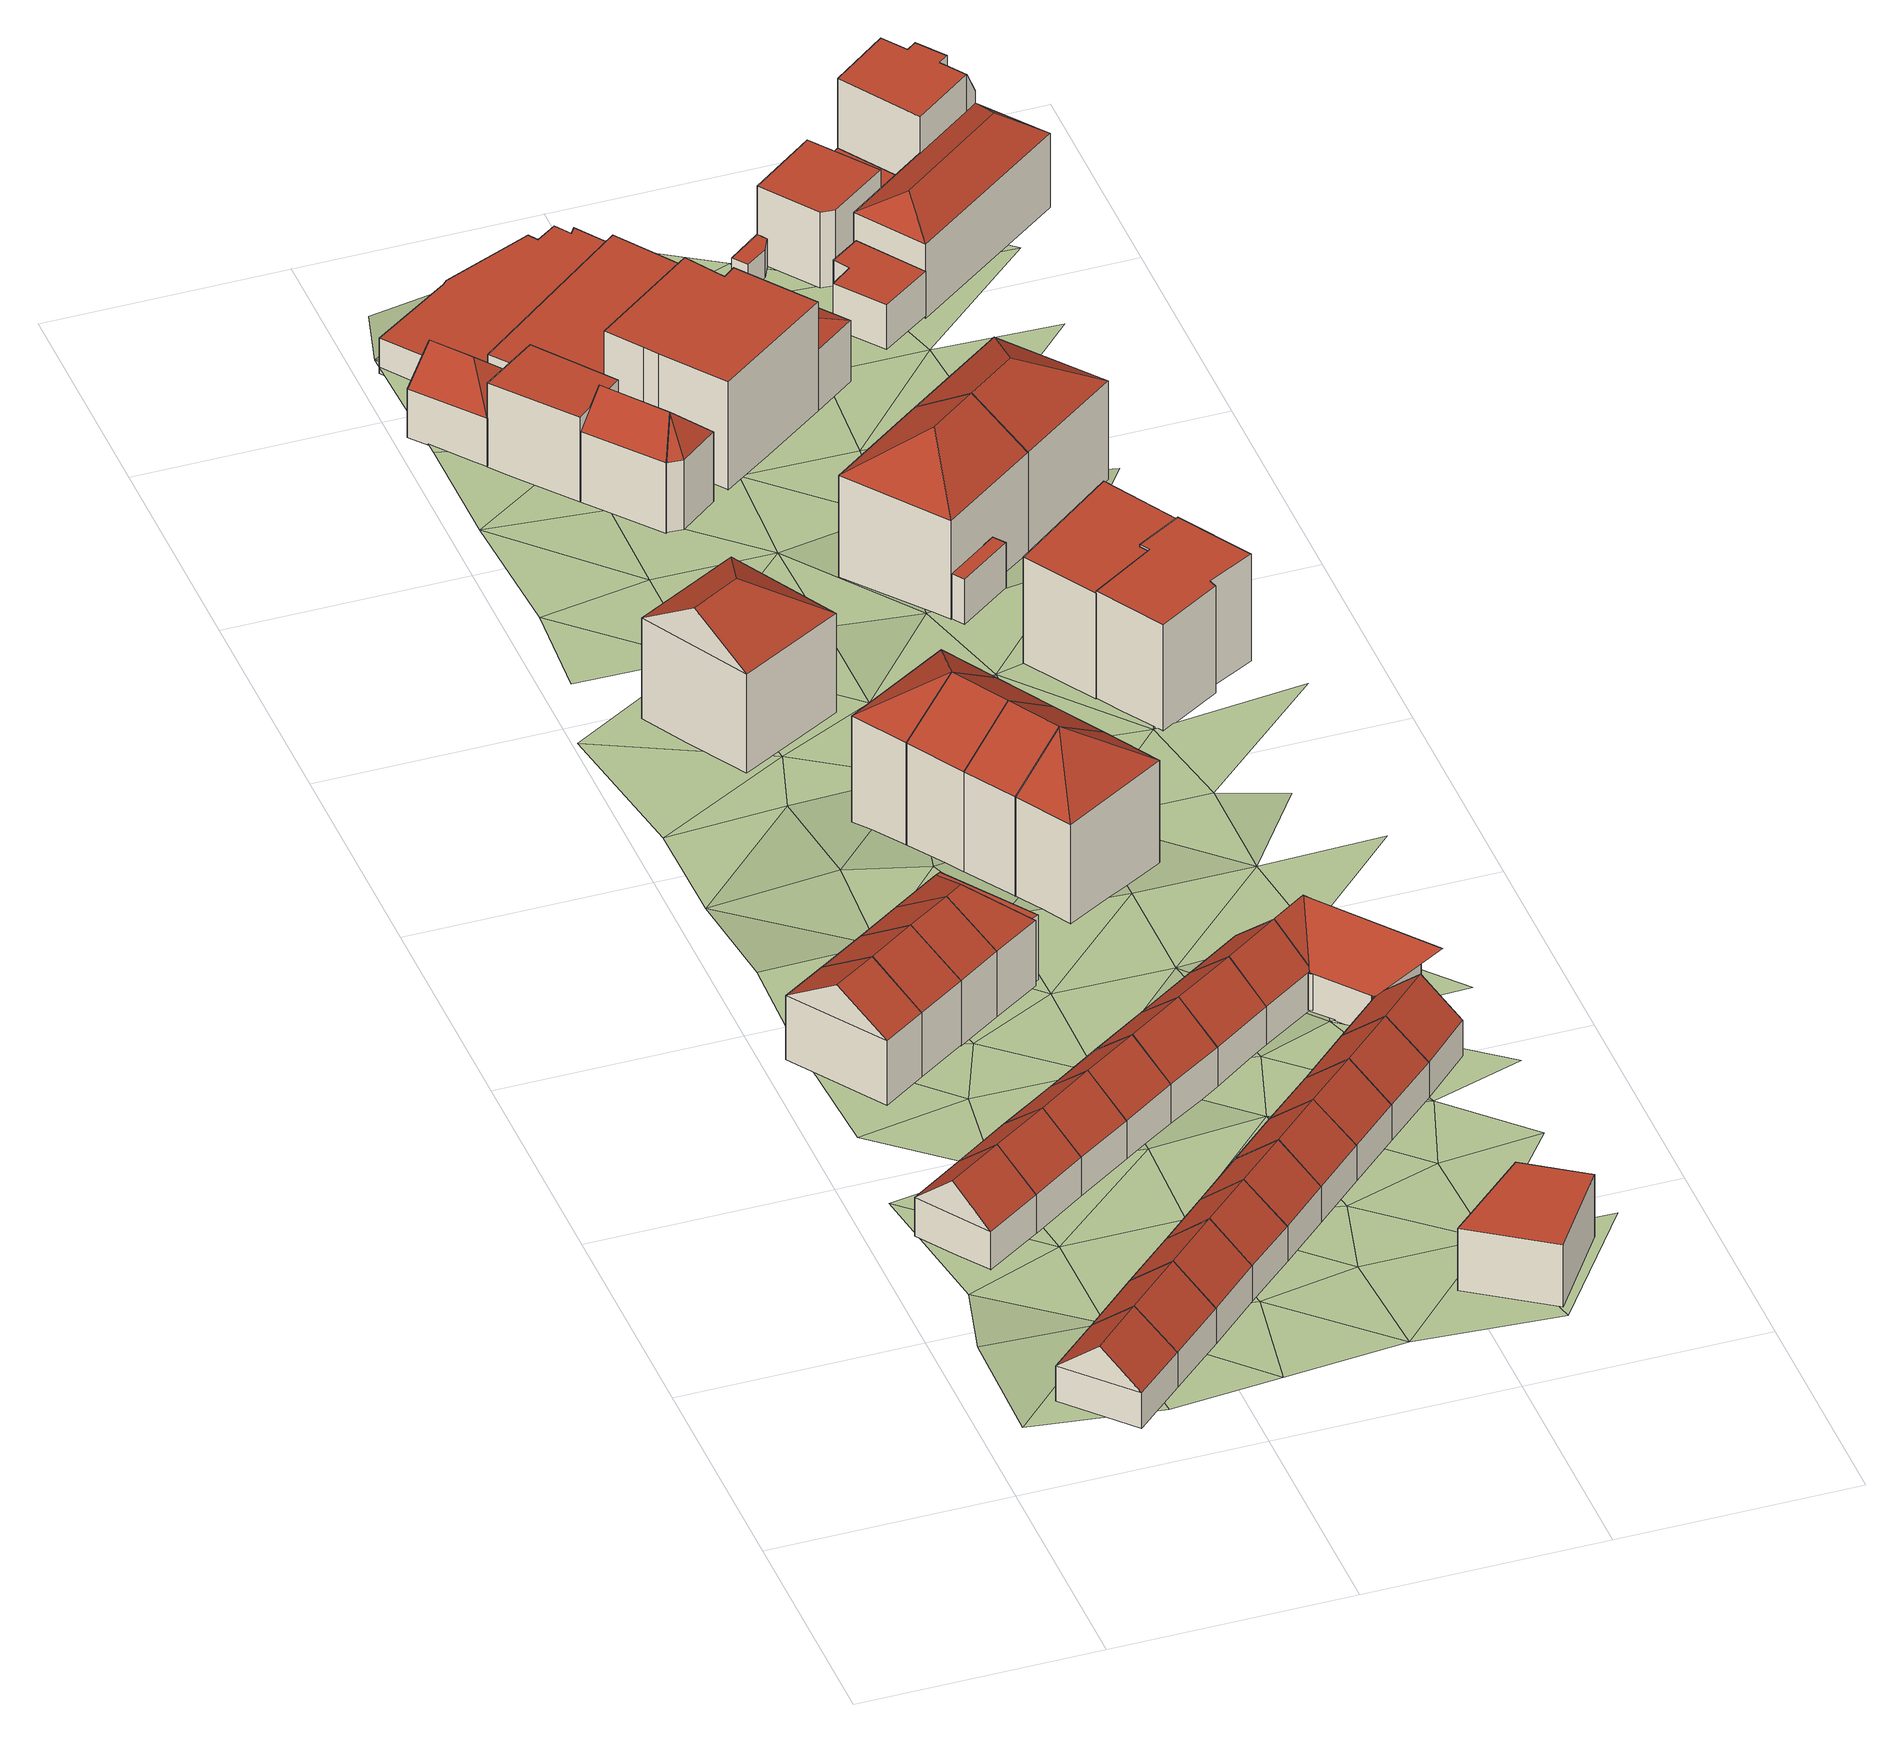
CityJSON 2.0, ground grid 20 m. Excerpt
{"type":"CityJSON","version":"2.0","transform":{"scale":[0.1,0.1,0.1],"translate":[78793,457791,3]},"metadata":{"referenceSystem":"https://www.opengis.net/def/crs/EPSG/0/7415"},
"CityObjects":{
"building1":{"type":"Building","attributes":{"roofType":"1030","RelativeEavesHeight":3.35,"RelativeRidgeHeight":6.47,"AbsoluteEavesHeight":9.72,"AbsoluteRidgeHeight":12.84,"validity":"0"},"geometry":[{"type":"Solid","lod":"2","boundaries":[[[[0,1,2,3]],[[1,4,5,2]],[[4,6,7,5]],[[6,0,3,7]],[[4,1,8]],[[0,6,9]],[[1,0,9,8]],[[6,4,8,9]],[[3,2,5,7]]]],"semantics":{"surfaces":[{"type":"WallSurface"},{"type":"RoofSurface","Direction":137.4,"Slope":49.18},{"type":"RoofSurface","Direction":317.36,"Slope":49.18},{"type":"GroundSurface"}],"values":[[0,0,0,0,0,0,1,2,3]]}}]},
"building2":{"type":"Building","attributes":{"roofType":"1030","RelativeEavesHeight":3.65,"RelativeRidgeHeight":6.77,"AbsoluteEavesHeight":9.72,"AbsoluteRidgeHeight":12.84,"validity":"0"},"geometry":[{"type":"Solid","lod":"2","boundaries":[[[[10,11,12,13]],[[11,14,15,12]],[[14,16,17,15]],[[16,10,13,17]],[[14,11,18]],[[10,16,19]],[[11,10,19,18]],[[16,14,18,19]],[[13,12,15,17]]]],"semantics":{"surfaces":[{"type":"WallSurface"},{"type":"RoofSurface","Direction":146.37,"Slope":48.73},{"type":"RoofSurface","Direction":326.37,"Slope":48.73},{"type":"GroundSurface"}],"values":[[0,0,0,0,0,0,1,2,3]]}}]},
"building3":{"type":"Building","attributes":{"roofType":"1030","RelativeEavesHeight":3.33,"RelativeRidgeHeight":6.45,"AbsoluteEavesHeight":9.72,"AbsoluteRidgeHeight":12.84,"validity":"0"},"geometry":[{"type":"Solid","lod":"2","boundaries":[[[[20,0,3,21]],[[0,6,7,3]],[[6,22,23,7]],[[22,20,21,23]],[[6,0,9]],[[20,22,24]],[[0,20,24,9]],[[22,6,9,24]],[[21,3,7,23]]]],"semantics":{"surfaces":[{"type":"WallSurface"},{"type":"RoofSurface","Direction":137.4,"Slope":49.21},{"type":"RoofSurface","Direction":317.36,"Slope":49.21},{"type":"GroundSurface"}],"values":[[0,0,0,0,0,0,1,2,3]]}}]},
"building4":{"type":"Building","attributes":{"roofType":"1030","RelativeEavesHeight":6,"RelativeRidgeHeight":9.11,"AbsoluteEavesHeight":11.97,"AbsoluteRidgeHeight":15.08,"validity":"0"},"geometry":[{"type":"Solid","lod":"2","boundaries":[[[[25,26,27,28]],[[26,29,30,27]],[[29,31,32,30]],[[31,25,28,32]],[[29,26,33]],[[25,31,34]],[[26,25,34,33]],[[31,29,33,34]],[[28,27,30,32]]]],"semantics":{"surfaces":[{"type":"WallSurface"},{"type":"RoofSurface","Direction":146.43,"Slope":56.3},{"type":"RoofSurface","Direction":326.19,"Slope":56.3},{"type":"GroundSurface"}],"values":[[0,0,0,0,0,0,1,2,3]]}}]},
"building5":{"type":"Building","attributes":{"roofType":"1030","RelativeEavesHeight":3.73,"RelativeRidgeHeight":6.85,"AbsoluteEavesHeight":9.72,"AbsoluteRidgeHeight":12.84,"validity":"0"},"geometry":[{"type":"Solid","lod":"2","boundaries":[[[[35,10,36,37]],[[10,16,38,36]],[[16,39,40,38]],[[39,35,37,40]],[[16,10,19]],[[35,39,41]],[[10,35,41,19]],[[39,16,19,41]],[[37,36,38,40]]]],"semantics":{"surfaces":[{"type":"WallSurface"},{"type":"RoofSurface","Direction":146.37,"Slope":48.73},{"type":"RoofSurface","Direction":326.37,"Slope":48.73},{"type":"GroundSurface"}],"values":[[0,0,0,0,0,0,1,2,3]]}}]},
"building6":{"type":"Building","attributes":{"roofType":"1030","RelativeEavesHeight":3.29,"RelativeRidgeHeight":6.41,"AbsoluteEavesHeight":9.72,"AbsoluteRidgeHeight":12.84,"validity":"0"},"geometry":[{"type":"Solid","lod":"2","boundaries":[[[[42,20,21,43]],[[20,22,23,21]],[[22,44,45,23]],[[44,42,43,45]],[[22,20,24]],[[42,44,46]],[[20,42,46,24]],[[44,22,24,46]],[[43,21,23,45]]]],"semantics":{"surfaces":[{"type":"WallSurface"},{"type":"RoofSurface","Direction":137.4,"Slope":49.24},{"type":"RoofSurface","Direction":317.36,"Slope":49.24},{"type":"GroundSurface"}],"values":[[0,0,0,0,0,0,1,2,3]]}}]},
"building7":{"type":"Building","attributes":{"validity":"0"},"children":["building7-1","building7-2"]},
"building7-1":{"type":"BuildingPart","attributes":{"roofType":"1000","RelativeEavesHeight":2.88,"RelativeRidgeHeight":2.88,"AbsoluteEavesHeight":8.89,"AbsoluteRidgeHeight":8.89,"validity":"0"},"parents":["building7"],"geometry":[{"type":"Solid","lod":"2","boundaries":[[[[47,48,49,50]],[[48,51,52,49]],[[51,53,54,52]],[[53,47,50,54]],[[53,51,48,47]],[[50,49,52,54]]]],"semantics":{"surfaces":[{"type":"WallSurface"},{"type":"RoofSurface","Direction":146.17,"Slope":90},{"type":"GroundSurface"}],"values":[[0,0,0,0,1,2]]}}]},
"building7-2":{"type":"BuildingPart","attributes":{"roofType":"1030","RelativeEavesHeight":6.01,"RelativeRidgeHeight":9.11,"AbsoluteEavesHeight":11.97,"AbsoluteRidgeHeight":15.08,"validity":"0"},"parents":["building7"],"geometry":[{"type":"Solid","lod":"2","boundaries":[[[[55,25,28,56]],[[25,31,32,28]],[[31,57,58,32]],[[57,55,56,58]],[[31,25,34]],[[55,57,59]],[[25,55,59,34]],[[57,31,34,59]],[[56,28,32,58]]]],"semantics":{"surfaces":[{"type":"WallSurface"},{"type":"RoofSurface","Direction":146.51,"Slope":56.37},{"type":"RoofSurface","Direction":326.44,"Slope":56.37},{"type":"GroundSurface"}],"values":[[0,0,0,0,0,0,1,2,3]]}}]},
"building8":{"type":"Building","attributes":{"roofType":"1030","RelativeEavesHeight":3.73,"RelativeRidgeHeight":6.85,"AbsoluteEavesHeight":9.72,"AbsoluteRidgeHeight":12.84,"validity":"0"},"geometry":[{"type":"Solid","lod":"2","boundaries":[[[[60,35,37,61]],[[35,39,40,37]],[[39,62,63,40]],[[62,60,61,63]],[[39,35,41]],[[60,62,64]],[[35,60,64,41]],[[62,39,41,64]],[[61,37,40,63]]]],"semantics":{"surfaces":[{"type":"WallSurface"},{"type":"RoofSurface","Direction":146.36,"Slope":48.73},{"type":"RoofSurface","Direction":326.37,"Slope":48.73},{"type":"GroundSurface"}],"values":[[0,0,0,0,0,0,1,2,3]]}}]},
"building9":{"type":"Building","attributes":{"roofType":"1030","RelativeEavesHeight":3.29,"RelativeRidgeHeight":6.41,"AbsoluteEavesHeight":9.72,"AbsoluteRidgeHeight":12.84,"validity":"0"},"geometry":[{"type":"Solid","lod":"2","boundaries":[[[[65,42,43,66]],[[42,44,45,43]],[[44,67,68,45]],[[67,65,66,68]],[[44,42,46]],[[65,67,69]],[[42,65,69,46]],[[67,44,46,69]],[[66,43,45,68]]]],"semantics":{"surfaces":[{"type":"WallSurface"},{"type":"RoofSurface","Direction":137.4,"Slope":49.27},{"type":"RoofSurface","Direction":317.36,"Slope":49.27},{"type":"GroundSurface"}],"values":[[0,0,0,0,0,0,1,2,3]]}}]},
"building10":{"type":"Building","attributes":{"roofType":"1030","RelativeEavesHeight":6.04,"RelativeRidgeHeight":9.14,"AbsoluteEavesHeight":11.97,"AbsoluteRidgeHeight":15.08,"validity":"0"},"geometry":[{"type":"Solid","lod":"2","boundaries":[[[[70,55,71,72]],[[55,57,73,71]],[[57,74,75,73]],[[74,70,72,75]],[[57,55,59]],[[70,74,76]],[[55,70,76,59]],[[74,57,59,76]],[[72,71,73,75]]]],"semantics":{"surfaces":[{"type":"WallSurface"},{"type":"RoofSurface","Direction":146.61,"Slope":56.36},{"type":"RoofSurface","Direction":326.73,"Slope":56.36},{"type":"GroundSurface"}],"values":[[0,0,0,0,0,0,1,2,3]]}}]},
"building11":{"type":"Building","attributes":{"roofType":"1030","RelativeEavesHeight":3.74,"RelativeRidgeHeight":6.86,"AbsoluteEavesHeight":9.72,"AbsoluteRidgeHeight":12.84,"validity":"0"},"geometry":[{"type":"Solid","lod":"2","boundaries":[[[[77,60,61,78]],[[60,62,63,61]],[[62,79,80,63]],[[79,77,78,80]],[[62,60,64]],[[77,79,81]],[[60,77,81,64]],[[79,62,64,81]],[[78,61,63,80]]]],"semantics":{"surfaces":[{"type":"WallSurface"},{"type":"RoofSurface","Direction":146.37,"Slope":48.73},{"type":"RoofSurface","Direction":326.38,"Slope":48.73},{"type":"GroundSurface"}],"values":[[0,0,0,0,0,0,1,2,3]]}}]},
"building12":{"type":"Building","attributes":{"roofType":"1030","RelativeEavesHeight":3.31,"RelativeRidgeHeight":6.43,"AbsoluteEavesHeight":9.72,"AbsoluteRidgeHeight":12.84,"validity":"0"},"geometry":[{"type":"Solid","lod":"2","boundaries":[[[[82,65,66,83]],[[65,67,68,66]],[[67,84,85,68]],[[84,82,83,85]],[[67,65,69]],[[82,84,86]],[[65,82,86,69]],[[84,67,69,86]],[[83,66,68,85]]]],"semantics":{"surfaces":[{"type":"WallSurface"},{"type":"RoofSurface","Direction":137.4,"Slope":49.3},{"type":"RoofSurface","Direction":317.37,"Slope":49.3},{"type":"GroundSurface"}],"values":[[0,0,0,0,0,0,1,2,3]]}}]},
"building13":{"type":"Building","attributes":{"validity":"0"},"children":["building13-1","building13-2"]},
"building13-1":{"type":"BuildingPart","attributes":{"roofType":"1130","RelativeEavesHeight":6.07,"RelativeRidgeHeight":9.18,"AbsoluteEavesHeight":11.97,"AbsoluteRidgeHeight":15.08,"validity":"0"},"parents":["building13"],"geometry":[{"type":"Solid","lod":"2","boundaries":[[[[74,87,88,75]],[[87,89,90,88]],[[89,70,72,90]],[[70,74,75,72]],[[89,87,91]],[[74,70,76]],[[87,74,76,91]],[[70,89,91,76]],[[75,88,90,72]]]],"semantics":{"surfaces":[{"type":"WallSurface"},{"type":"RoofSurface","Direction":56.56,"Slope":45},{"type":"RoofSurface","Direction":326.76,"Slope":56.32},{"type":"RoofSurface","Direction":146.59,"Slope":56.32},{"type":"GroundSurface"}],"values":[[0,0,0,0,1,0,2,3,4]]}}]},
"building13-2":{"type":"BuildingPart","attributes":{"roofType":"1000","RelativeEavesHeight":6.07,"RelativeRidgeHeight":6.07,"AbsoluteEavesHeight":11.97,"AbsoluteRidgeHeight":11.97,"validity":"0"},"parents":["building13"],"geometry":[{"type":"Solid","lod":"2","boundaries":[[[[92,93,94,95]],[[93,87,88,94]],[[87,96,97,88]],[[96,92,95,97]],[[96,87,93,92]],[[95,94,88,97]]]],"semantics":{"surfaces":[{"type":"WallSurface"},{"type":"RoofSurface","Direction":0,"Slope":90},{"type":"GroundSurface"}],"values":[[0,0,0,0,1,2]]}}]},
"building14":{"type":"Building","attributes":{"roofType":"1030","RelativeEavesHeight":3.74,"RelativeRidgeHeight":6.86,"AbsoluteEavesHeight":9.72,"AbsoluteRidgeHeight":12.84,"validity":"0"},"geometry":[{"type":"Solid","lod":"2","boundaries":[[[[98,77,78,99]],[[77,79,80,78]],[[79,100,101,80]],[[100,98,99,101]],[[79,77,81]],[[98,100,102]],[[77,98,102,81]],[[100,79,81,102]],[[99,78,80,101]]]],"semantics":{"surfaces":[{"type":"WallSurface"},{"type":"RoofSurface","Direction":146.37,"Slope":48.72},{"type":"RoofSurface","Direction":326.37,"Slope":48.72},{"type":"GroundSurface"}],"values":[[0,0,0,0,0,0,1,2,3]]}}]},
"building15":{"type":"Building","attributes":{"roofType":"1030","RelativeEavesHeight":3.31,"RelativeRidgeHeight":6.43,"AbsoluteEavesHeight":9.72,"AbsoluteRidgeHeight":12.84,"validity":"0"},"geometry":[{"type":"Solid","lod":"2","boundaries":[[[[103,82,83,104]],[[82,84,85,83]],[[84,105,106,85]],[[105,103,104,106]],[[84,82,86]],[[103,105,107]],[[82,103,107,86]],[[105,84,86,107]],[[104,83,85,106]]]],"semantics":{"surfaces":[{"type":"WallSurface"},{"type":"RoofSurface","Direction":137.4,"Slope":49.33},{"type":"RoofSurface","Direction":317.36,"Slope":49.33},{"type":"GroundSurface"}],"values":[[0,0,0,0,0,0,1,2,3]]}}]},
"building16":{"type":"Building","attributes":{"roofType":"1130","RelativeEavesHeight":9.34,"RelativeRidgeHeight":12.98,"AbsoluteEavesHeight":13.55,"AbsoluteRidgeHeight":17.19,"validity":"0"},"geometry":[{"type":"Solid","lod":"2","boundaries":[[[[108,109,110,111]],[[109,112,113,110]],[[112,114,115,113]],[[114,108,111,115]],[[112,109,116]],[[108,114,117]],[[109,108,117,116]],[[114,112,116,117]],[[111,110,113,115]]]],"semantics":{"surfaces":[{"type":"WallSurface"},{"type":"RoofSurface","Direction":61.41,"Slope":55.4},{"type":"RoofSurface","Direction":331.34,"Slope":55.06},{"type":"RoofSurface","Direction":151.17,"Slope":55.15},{"type":"GroundSurface"}],"values":[[0,0,0,0,1,0,2,3,4]]}}]},
"building17":{"type":"Building","attributes":{"roofType":"1030","RelativeEavesHeight":3.72,"RelativeRidgeHeight":6.84,"AbsoluteEavesHeight":9.72,"AbsoluteRidgeHeight":12.84,"validity":"0"},"geometry":[{"type":"Solid","lod":"2","boundaries":[[[[118,98,99,119]],[[98,100,101,99]],[[100,120,121,101]],[[120,118,119,121]],[[100,98,102]],[[118,120,122]],[[98,118,122,102]],[[120,100,102,122]],[[119,99,101,121]]]],"semantics":{"surfaces":[{"type":"WallSurface"},{"type":"RoofSurface","Direction":146.37,"Slope":48.72},{"type":"RoofSurface","Direction":326.37,"Slope":48.72},{"type":"GroundSurface"}],"values":[[0,0,0,0,0,0,1,2,3]]}}]},
"building18":{"type":"Building","attributes":{"roofType":"1030","RelativeEavesHeight":3.31,"RelativeRidgeHeight":6.43,"AbsoluteEavesHeight":9.72,"AbsoluteRidgeHeight":12.84,"validity":"0"},"geometry":[{"type":"Solid","lod":"2","boundaries":[[[[123,103,104,124]],[[103,105,106,104]],[[105,125,126,106]],[[125,123,124,126]],[[105,103,107]],[[123,125,127]],[[103,123,127,107]],[[125,105,107,127]],[[124,104,106,126]]]],"semantics":{"surfaces":[{"type":"WallSurface"},{"type":"RoofSurface","Direction":137.4,"Slope":49.35},{"type":"RoofSurface","Direction":317.36,"Slope":49.35},{"type":"GroundSurface"}],"values":[[0,0,0,0,0,0,1,2,3]]}}]},
"building19":{"type":"Building","attributes":{"roofType":"1120","RelativeEavesHeight":10.14,"RelativeRidgeHeight":13.72,"AbsoluteEavesHeight":14.91,"AbsoluteRidgeHeight":18.5,"validity":"0"},"geometry":[{"type":"Solid","lod":"2","boundaries":[[[[128,129,130,131]],[[129,132,133,130]],[[132,134,135,133]],[[134,128,131,135]],[[129,128,136]],[[132,129,136]],[[134,132,136]],[[128,134,136]],[[131,130,133,135]]]],"semantics":{"surfaces":[{"type":"WallSurface"},{"type":"RoofSurface","Direction":239.09,"Slope":55.52},{"type":"RoofSurface","Direction":329.17,"Slope":55.84},{"type":"RoofSurface","Direction":59.47,"Slope":55.52},{"type":"RoofSurface","Direction":149.47,"Slope":0},{"type":"GroundSurface"}],"values":[[0,0,0,0,1,2,3,4,5]]}}]},
"building20":{"type":"Building","attributes":{"roofType":"1130","RelativeEavesHeight":4.56,"RelativeRidgeHeight":7.25,"AbsoluteEavesHeight":8.52,"AbsoluteRidgeHeight":11.21,"validity":"0"},"geometry":[{"type":"Solid","lod":"2","boundaries":[[[[137,138,139,140]],[[138,141,142,139]],[[141,143,144,142]],[[143,137,140,144]],[[141,138,145]],[[137,143,146]],[[138,137,146,145]],[[143,141,145,146]],[[140,139,142,144]]]],"semantics":{"surfaces":[{"type":"WallSurface"},{"type":"RoofSurface","Direction":144.12,"Slope":48},{"type":"RoofSurface","Direction":52.6,"Slope":47.75},{"type":"RoofSurface","Direction":231.11,"Slope":47.73},{"type":"GroundSurface"}],"values":[[0,0,0,0,1,0,2,3,4]]}}]},
"building21":{"type":"Building","attributes":{"roofType":"1000","RelativeEavesHeight":5.76,"RelativeRidgeHeight":5.76,"AbsoluteEavesHeight":12.3,"AbsoluteRidgeHeight":12.3,"validity":"0"},"geometry":[{"type":"Solid","lod":"2","boundaries":[[[[147,148,149,150]],[[148,151,152,149]],[[151,153,154,152]],[[153,147,150,154]],[[153,151,148,147]],[[150,149,152,154]]]],"semantics":{"surfaces":[{"type":"WallSurface"},{"type":"RoofSurface","Direction":166.62,"Slope":90},{"type":"GroundSurface"}],"values":[[0,0,0,0,1,2]]}}]},
"building22":{"type":"Building","attributes":{"roofType":"1030","RelativeEavesHeight":9.96,"RelativeRidgeHeight":13.54,"AbsoluteEavesHeight":14.91,"AbsoluteRidgeHeight":18.5,"validity":"0"},"geometry":[{"type":"Solid","lod":"2","boundaries":[[[[155,128,156,157]],[[128,134,158,156]],[[134,159,160,158]],[[159,155,157,160]],[[134,128,136]],[[155,159,161]],[[128,155,161,136]],[[159,134,136,161]],[[157,156,158,160]]]],"semantics":{"surfaces":[{"type":"WallSurface"},{"type":"RoofSurface","Direction":239.18,"Slope":55.47},{"type":"RoofSurface","Direction":59.37,"Slope":55.47},{"type":"GroundSurface"}],"values":[[0,0,0,0,0,0,1,2,3]]}}]},
"building23":{"type":"Building","attributes":{"roofType":"1030","RelativeEavesHeight":9.76,"RelativeRidgeHeight":13.35,"AbsoluteEavesHeight":14.91,"AbsoluteRidgeHeight":18.5,"validity":"0"},"geometry":[{"type":"Solid","lod":"2","boundaries":[[[[162,155,163,164]],[[155,159,165,163]],[[159,166,167,165]],[[166,162,164,167]],[[159,155,161]],[[162,166,168]],[[155,162,168,161]],[[166,159,161,168]],[[164,163,165,167]]]],"semantics":{"surfaces":[{"type":"WallSurface"},{"type":"RoofSurface","Direction":239.18,"Slope":55.38},{"type":"RoofSurface","Direction":59.37,"Slope":55.38},{"type":"GroundSurface"}],"values":[[0,0,0,0,0,0,1,2,3]]}}]},
"building24":{"type":"Building","attributes":{"roofType":"1030","RelativeEavesHeight":3.3,"RelativeRidgeHeight":6.42,"AbsoluteEavesHeight":9.72,"AbsoluteRidgeHeight":12.84,"validity":"0"},"geometry":[{"type":"Solid","lod":"2","boundaries":[[[[169,123,124,170]],[[123,125,126,124]],[[125,171,172,126]],[[171,169,170,172]],[[125,123,127]],[[169,171,173]],[[123,169,173,127]],[[171,125,127,173]],[[170,124,126,172]]]],"semantics":{"surfaces":[{"type":"WallSurface"},{"type":"RoofSurface","Direction":137.4,"Slope":49.38},{"type":"RoofSurface","Direction":317.37,"Slope":49.38},{"type":"GroundSurface"}],"values":[[0,0,0,0,0,0,1,2,3]]}}]},
"building25":{"type":"Building","attributes":{"validity":"0"},"children":["building25-1","building25-2"]},
"building25-1":{"type":"BuildingPart","attributes":{"roofType":"1030","RelativeEavesHeight":3.74,"RelativeRidgeHeight":6.86,"AbsoluteEavesHeight":9.72,"AbsoluteRidgeHeight":12.84,"validity":"0"},"parents":["building25"],"geometry":[{"type":"Solid","lod":"2","boundaries":[[[[120,174,175,121]],[[174,176,177,175]],[[176,118,119,177]],[[118,120,121,119]],[[176,174,178]],[[120,118,122]],[[174,120,122,178]],[[118,176,178,122]],[[121,175,177,119]]]],"semantics":{"surfaces":[{"type":"WallSurface"},{"type":"RoofSurface","Direction":326.37,"Slope":48.71},{"type":"RoofSurface","Direction":146.37,"Slope":48.71},{"type":"GroundSurface"}],"values":[[0,0,0,0,0,0,1,2,3]]}}]},
"building25-2":{"type":"BuildingPart","attributes":{"roofType":"1000","RelativeEavesHeight":3.42,"RelativeRidgeHeight":3.42,"AbsoluteEavesHeight":9.72,"AbsoluteRidgeHeight":9.72,"validity":"0"},"parents":["building25"],"geometry":[{"type":"Solid","lod":"2","boundaries":[[[[179,180,181,182]],[[180,183,184,181]],[[183,179,182,184]],[[183,180,179]],[[182,181,184]]]],"semantics":{"surfaces":[{"type":"WallSurface"},{"type":"RoofSurface","Direction":0,"Slope":90},{"type":"GroundSurface"}],"values":[[0,0,0,1,2]]}}]},
"building26":{"type":"Building","attributes":{"roofType":"1120","RelativeEavesHeight":9.56,"RelativeRidgeHeight":13.15,"AbsoluteEavesHeight":14.91,"AbsoluteRidgeHeight":18.5,"validity":"0"},"geometry":[{"type":"Solid","lod":"2","boundaries":[[[[166,185,186,187]],[[185,188,189,186]],[[188,162,190,189]],[[162,166,187,190]],[[185,166,168]],[[188,185,168]],[[162,188,168]],[[166,162,168]],[[187,186,189,190]]]],"semantics":{"surfaces":[{"type":"WallSurface"},{"type":"RoofSurface","Direction":59.46,"Slope":55.34},{"type":"RoofSurface","Direction":149.29,"Slope":56.39},{"type":"RoofSurface","Direction":239.09,"Slope":55.34},{"type":"RoofSurface","Direction":329.47,"Slope":0},{"type":"GroundSurface"}],"values":[[0,0,0,0,1,2,3,4,5]]}}]},
"building27":{"type":"Building","attributes":{"validity":"0"},"children":["building27-1","building27-2","building27-3"]},
"building27-1":{"type":"BuildingPart","attributes":{"roofType":"1000","RelativeEavesHeight":7.87,"RelativeRidgeHeight":7.87,"AbsoluteEavesHeight":11.78,"AbsoluteRidgeHeight":11.78,"validity":"0"},"parents":["building27"],"geometry":[{"type":"Solid","lod":"2","boundaries":[[[[191,192,193,194]],[[192,195,196,193]],[[195,197,198,196]],[[197,191,194,198]],[[197,195,192,191]],[[194,193,196,198]]]],"semantics":{"surfaces":[{"type":"WallSurface"},{"type":"RoofSurface","Direction":0,"Slope":90},{"type":"GroundSurface"}],"values":[[0,0,0,0,1,2]]}}]},
"building27-2":{"type":"BuildingPart","attributes":{"roofType":"1120","RelativeEavesHeight":6.45,"RelativeRidgeHeight":9.09,"AbsoluteEavesHeight":10.48,"AbsoluteRidgeHeight":13.12,"validity":"0"},"parents":["building27"],"geometry":[{"type":"Solid","lod":"2","boundaries":[[[[199,200,201,202]],[[200,203,204,201]],[[203,205,206,204]],[[205,199,202,206]],[[200,199,207]],[[203,200,207]],[[205,203,207]],[[199,205,207]],[[202,201,204,206]]]],"semantics":{"surfaces":[{"type":"WallSurface"},{"type":"RoofSurface","Direction":320.93,"Slope":-24.6},{"type":"RoofSurface","Direction":53.2,"Slope":44.15},{"type":"RoofSurface","Direction":142.41,"Slope":40.91},{"type":"RoofSurface","Direction":186.84,"Slope":45.86},{"type":"GroundSurface"}],"values":[[0,0,0,0,1,2,3,4,5]]}}]},
"building27-3":{"type":"BuildingPart","attributes":{"roofType":"1130","RelativeEavesHeight":6.57,"RelativeRidgeHeight":9.21,"AbsoluteEavesHeight":10.48,"AbsoluteRidgeHeight":13.12,"validity":"0"},"parents":["building27"],"geometry":[{"type":"Solid","lod":"2","boundaries":[[[[208,200,209,198]],[[200,199,210,209]],[[199,211,194,210]],[[211,208,198,194]],[[199,200,207]],[[208,211,212]],[[200,208,212,207]],[[211,199,207,212]],[[198,209,210,194]]]],"semantics":{"surfaces":[{"type":"WallSurface"},{"type":"RoofSurface","Direction":140.93,"Slope":24.6},{"type":"RoofSurface","Direction":52.58,"Slope":44.91},{"type":"RoofSurface","Direction":231.35,"Slope":45.22},{"type":"GroundSurface"}],"values":[[0,0,0,0,1,0,2,3,4]]}}]},
"building28":{"type":"Building","attributes":{"validity":"0"},"children":["building28-1","building28-2"]},
"building28-1":{"type":"BuildingPart","attributes":{"roofType":"1030","RelativeEavesHeight":3.32,"RelativeRidgeHeight":6.44,"AbsoluteEavesHeight":9.72,"AbsoluteRidgeHeight":12.84,"validity":"0"},"parents":["building28"],"geometry":[{"type":"Solid","lod":"2","boundaries":[[[[213,169,170,214]],[[169,171,172,170]],[[171,215,216,172]],[[215,213,214,216]],[[171,169,173]],[[213,215,217]],[[169,213,217,173]],[[215,171,173,217]],[[214,170,172,216]]]],"semantics":{"surfaces":[{"type":"WallSurface"},{"type":"RoofSurface","Direction":136.03,"Slope":49.04},{"type":"RoofSurface","Direction":316.91,"Slope":49.05},{"type":"GroundSurface"}],"values":[[0,0,0,0,0,0,1,2,3]]}}]},
"building28-2":{"type":"BuildingPart","attributes":{"roofType":"1000","RelativeEavesHeight":3.31,"RelativeRidgeHeight":3.31,"AbsoluteEavesHeight":9.72,"AbsoluteRidgeHeight":9.72,"validity":"0"},"parents":["building28"],"geometry":[{"type":"Solid","lod":"2","boundaries":[[[[218,219,220,221]],[[219,222,223,220]],[[222,224,225,223]],[[224,218,221,225]],[[224,222,219,218]],[[221,220,223,225]]]],"semantics":{"surfaces":[{"type":"WallSurface"},{"type":"RoofSurface","Direction":0,"Slope":90},{"type":"GroundSurface"}],"values":[[0,0,0,0,1,2]]}}]},
"building29":{"type":"Building","attributes":{"validity":"0"},"children":["building29-1","building29-2"]},
"building29-1":{"type":"BuildingPart","attributes":{"roofType":"1130","RelativeEavesHeight":3.83,"RelativeRidgeHeight":6.94,"AbsoluteEavesHeight":9.72,"AbsoluteRidgeHeight":12.84,"validity":"0"},"parents":["building29"],"geometry":[{"type":"Solid","lod":"2","boundaries":[[[[226,227,228,229]],[[227,230,231,228]],[[230,176,232,231]],[[176,226,229,232]],[[230,227,233]],[[226,176,178]],[[227,226,178,233]],[[176,230,233,178]],[[229,228,231,232]]]],"semantics":{"surfaces":[{"type":"WallSurface"},{"type":"RoofSurface","Direction":56.35,"Slope":47.17},{"type":"RoofSurface","Direction":326.27,"Slope":37.91},{"type":"RoofSurface","Direction":146.25,"Slope":48.79},{"type":"GroundSurface"}],"values":[[0,0,0,0,1,0,2,3,4]]}}]},
"building29-2":{"type":"BuildingPart","attributes":{"roofType":"1000","RelativeEavesHeight":3.66,"RelativeRidgeHeight":3.66,"AbsoluteEavesHeight":9.72,"AbsoluteRidgeHeight":9.72,"validity":"0"},"parents":["building29"],"geometry":[{"type":"Solid","lod":"2","boundaries":[[[[234,235,236,237]],[[235,230,238,236]],[[230,239,240,238]],[[239,241,242,240]],[[241,243,244,242]],[[243,234,237,244]],[[243,241,239,230,235,234]],[[237,236,238,240,242,244]]]],"semantics":{"surfaces":[{"type":"WallSurface"},{"type":"RoofSurface","Direction":36.99,"Slope":90},{"type":"GroundSurface"}],"values":[[0,0,0,0,0,0,1,2]]}}]},
"building30":{"type":"Building","attributes":{"roofType":"1040","RelativeEavesHeight":3.64,"RelativeRidgeHeight":6.76,"AbsoluteEavesHeight":9.72,"AbsoluteRidgeHeight":12.84,"validity":"0"},"geometry":[{"type":"Solid","lod":"2","boundaries":[[[[230,245,246,238]],[[245,224,247,246]],[[224,183,248,247]],[[183,230,238,248]],[[224,245,249]],[[230,183,233]],[[245,230,233,249]],[[183,224,249,233]],[[238,246,247,248]]]],"semantics":{"surfaces":[{"type":"WallSurface"},{"type":"RoofSurface","Direction":137.37,"Slope":-48.55},{"type":"RoofSurface","Direction":326.33,"Slope":-48.84},{"type":"RoofSurface","Direction":51.74,"Slope":44.32},{"type":"RoofSurface","Direction":231.51,"Slope":53.77},{"type":"GroundSurface"}],"values":[[0,0,0,0,1,2,3,4,5]]}}]},
"building31":{"type":"Building","attributes":{"validity":"0"},"children":["building31-1","building31-2","building31-3"]},
"building31-1":{"type":"BuildingPart","attributes":{"roofType":"1000","RelativeEavesHeight":4.5,"RelativeRidgeHeight":4.5,"AbsoluteEavesHeight":8.02,"AbsoluteRidgeHeight":8.02,"validity":"0"},"parents":["building31"],"geometry":[{"type":"Solid","lod":"2","boundaries":[[[[250,251,252,253]],[[251,254,255,252]],[[254,256,257,255]],[[256,258,259,257]],[[258,260,261,259]],[[260,262,263,261]],[[262,264,265,263]],[[264,266,267,265]],[[266,250,253,267]],[[266,264,262,260,258,256,254,251,250]],[[253,252,255,257,259,261,263,265,267]]]],"semantics":{"surfaces":[{"type":"WallSurface"},{"type":"RoofSurface","Direction":0,"Slope":90},{"type":"GroundSurface"}],"values":[[0,0,0,0,0,0,0,0,0,1,2]]}}]},
"building31-2":{"type":"BuildingPart","attributes":{"roofType":"1000","RelativeEavesHeight":3.36,"RelativeRidgeHeight":3.36,"AbsoluteEavesHeight":6.82,"AbsoluteRidgeHeight":6.82,"validity":"0"},"parents":["building31"],"geometry":[{"type":"Solid","lod":"2","boundaries":[[[[268,269,270,271]],[[269,272,273,270]],[[272,274,275,273]],[[274,276,277,275]],[[276,278,279,277]],[[278,280,281,279]],[[280,282,283,281]],[[282,284,285,283]],[[284,286,287,285]],[[286,288,289,287]],[[288,290,291,289]],[[290,292,293,291]],[[292,294,295,293]],[[294,296,255,295]],[[296,297,252,255]],[[297,298,253,252]],[[298,299,267,253]],[[299,268,271,267]],[[299,298,297,296,294,292,290,288,286,284,282,280,278,276,274,272,269,268]],[[271,270,273,275,277,279,281,283,285,287,289,291,293,295,255,252,253,267]]]],"semantics":{"surfaces":[{"type":"WallSurface"},{"type":"RoofSurface","Direction":0,"Slope":90},{"type":"GroundSurface"}],"values":[[0,0,0,0,0,0,0,0,0,0,0,0,0,0,0,0,0,0,1,2]]}}]},
"building31-3":{"type":"BuildingPart","attributes":{"roofType":"1000","RelativeEavesHeight":10.22,"RelativeRidgeHeight":10.22,"AbsoluteEavesHeight":13.92,"AbsoluteRidgeHeight":13.92,"validity":"0"},"parents":["building31"],"geometry":[{"type":"Solid","lod":"2","boundaries":[[[[300,301,302,303]],[[301,304,305,302]],[[304,306,307,305]],[[306,308,309,307]],[[308,310,311,309]],[[310,312,313,311]],[[312,314,315,313]],[[314,300,303,315]],[[314,312,310,308,306,304,301,300]],[[303,302,305,307,309,311,313,315]]]],"semantics":{"surfaces":[{"type":"WallSurface"},{"type":"RoofSurface","Direction":0,"Slope":90},{"type":"GroundSurface"}],"values":[[0,0,0,0,0,0,0,0,1,2]]}}]},
"building32":{"type":"Building","attributes":{"validity":"0"},"children":["building32-1","building32-2"]},
"building32-1":{"type":"BuildingPart","attributes":{"roofType":"1130","RelativeEavesHeight":9.69,"RelativeRidgeHeight":13.06,"AbsoluteEavesHeight":13.61,"AbsoluteRidgeHeight":16.98,"validity":"0"},"parents":["building32"],"geometry":[{"type":"Solid","lod":"2","boundaries":[[[[316,317,318,319]],[[317,320,321,318]],[[320,322,323,321]],[[322,316,319,323]],[[320,317,324]],[[316,322,325]],[[317,316,325,324]],[[322,320,324,325]],[[319,318,321,323]]]],"semantics":{"surfaces":[{"type":"WallSurface"},{"type":"RoofSurface","Direction":233.49,"Slope":57.02},{"type":"RoofSurface","Direction":143.67,"Slope":56.17},{"type":"RoofSurface","Direction":323.7,"Slope":56.23},{"type":"GroundSurface"}],"values":[[0,0,0,0,1,0,2,3,4]]}}]},
"building32-2":{"type":"BuildingPart","attributes":{"roofType":"1000","RelativeEavesHeight":4.12,"RelativeRidgeHeight":4.12,"AbsoluteEavesHeight":8.65,"AbsoluteRidgeHeight":8.65,"validity":"0"},"parents":["building32"],"geometry":[{"type":"Solid","lod":"2","boundaries":[[[[326,327,328,329]],[[327,330,331,328]],[[330,332,333,331]],[[332,326,329,333]],[[332,330,327,326]],[[329,328,331,333]]]],"semantics":{"surfaces":[{"type":"WallSurface"},{"type":"RoofSurface","Direction":0,"Slope":90},{"type":"GroundSurface"}],"values":[[0,0,0,0,1,2]]}}]},
"building33":{"type":"Building","attributes":{"roofType":"1000","RelativeEavesHeight":9.89,"RelativeRidgeHeight":9.89,"AbsoluteEavesHeight":14.6,"AbsoluteRidgeHeight":14.6,"validity":"0"},"geometry":[{"type":"Solid","lod":"2","boundaries":[[[[334,335,336,337]],[[335,338,339,336]],[[338,340,341,339]],[[340,342,343,341]],[[342,344,345,343]],[[344,334,337,345]],[[344,342,340,338,335,334]],[[337,336,339,341,343,345]]]],"semantics":{"surfaces":[{"type":"WallSurface"},{"type":"RoofSurface","Direction":91.21,"Slope":90},{"type":"GroundSurface"}],"values":[[0,0,0,0,0,0,1,2]]}}]},
"building34":{"type":"Building","attributes":{"roofType":"1130","RelativeEavesHeight":5.75,"RelativeRidgeHeight":6.93,"AbsoluteEavesHeight":9.42,"AbsoluteRidgeHeight":10.59,"validity":"0"},"geometry":[{"type":"Solid","lod":"2","boundaries":[[[[346,347,348,302]],[[347,349,350,348]],[[349,351,305,350]],[[351,346,302,305]],[[349,347,352]],[[346,351,353]],[[347,346,353,352]],[[351,349,352,353]],[[302,348,350,305]]]],"semantics":{"surfaces":[{"type":"WallSurface"},{"type":"RoofSurface","Direction":53.22,"Slope":72.04},{"type":"RoofSurface","Direction":322.83,"Slope":72.82},{"type":"RoofSurface","Direction":144.11,"Slope":72.52},{"type":"GroundSurface"}],"values":[[0,0,0,0,1,0,2,3,4]]}}]},
"building35":{"type":"Building","attributes":{"validity":"0"},"children":["building35-1","building35-2"]},
"building35-1":{"type":"BuildingPart","attributes":{"roofType":"1000","RelativeEavesHeight":2.79,"RelativeRidgeHeight":2.79,"AbsoluteEavesHeight":7.51,"AbsoluteRidgeHeight":7.51,"validity":"0"},"parents":["building35"],"geometry":[{"type":"Solid","lod":"2","boundaries":[[[[354,355,356,345]],[[355,357,358,356]],[[357,359,360,358]],[[359,354,345,360]],[[359,357,355,354]],[[345,356,358,360]]]],"semantics":{"surfaces":[{"type":"WallSurface"},{"type":"RoofSurface","Direction":0,"Slope":90},{"type":"GroundSurface"}],"values":[[0,0,0,0,1,2]]}}]},
"building35-2":{"type":"BuildingPart","attributes":{"roofType":"1000","RelativeEavesHeight":9.96,"RelativeRidgeHeight":9.96,"AbsoluteEavesHeight":14.8,"AbsoluteRidgeHeight":14.8,"validity":"0"},"parents":["building35"],"geometry":[{"type":"Solid","lod":"2","boundaries":[[[[361,362,363,364]],[[362,365,366,363]],[[365,367,368,366]],[[367,369,370,368]],[[369,371,372,370]],[[371,373,374,372]],[[373,375,376,374]],[[375,361,364,376]],[[375,373,371,369,367,365,362,361]],[[364,363,366,368,370,372,374,376]]]],"semantics":{"surfaces":[{"type":"WallSurface"},{"type":"RoofSurface","Direction":0,"Slope":90},{"type":"GroundSurface"}],"values":[[0,0,0,0,0,0,0,0,1,2]]}}]},
"building36":{"type":"Building","attributes":{"roofType":"1130","RelativeEavesHeight":9.84,"RelativeRidgeHeight":13.22,"AbsoluteEavesHeight":13.61,"AbsoluteRidgeHeight":16.98,"validity":"0"},"geometry":[{"type":"Solid","lod":"2","boundaries":[[[[322,377,378,379]],[[377,380,381,378]],[[380,316,382,381]],[[316,322,379,382]],[[380,377,383]],[[322,316,325]],[[377,322,325,383]],[[316,380,383,325]],[[379,378,381,382]]]],"semantics":{"surfaces":[{"type":"WallSurface"},{"type":"RoofSurface","Direction":51.94,"Slope":57.31},{"type":"RoofSurface","Direction":323.55,"Slope":56.01},{"type":"RoofSurface","Direction":143.52,"Slope":56.37},{"type":"GroundSurface"}],"values":[[0,0,0,0,1,0,2,3,4]]}}]},
"building37":{"type":"Building","attributes":{"validity":"0"},"children":["building37-1","building37-2","building37-3","building37-4","building37-5","building37-6"]},
"building37-1":{"type":"BuildingPart","attributes":{"roofType":"1010","RelativeEavesHeight":9.21,"RelativeRidgeHeight":10.31,"AbsoluteEavesHeight":12.6,"AbsoluteRidgeHeight":13.7,"validity":"0"},"parents":["building37"],"geometry":[{"type":"Solid","lod":"2","boundaries":[[[[384,385,386,387]],[[385,388,389,386]],[[388,390,391,389]],[[390,384,387,391]],[[390,388,385,384]],[[387,386,389,391]]]],"semantics":{"surfaces":[{"type":"WallSurface"},{"type":"RoofSurface","Direction":54.67,"Slope":25.52},{"type":"GroundSurface"}],"values":[[0,0,0,0,1,2]]}}]},
"building37-2":{"type":"BuildingPart","attributes":{"roofType":"1000","RelativeEavesHeight":7.11,"RelativeRidgeHeight":7.11,"AbsoluteEavesHeight":10.57,"AbsoluteRidgeHeight":10.57,"validity":"0"},"parents":["building37"],"geometry":[{"type":"Solid","lod":"2","boundaries":[[[[392,393,394,395]],[[393,396,397,394]],[[396,398,399,397]],[[398,400,401,399]],[[400,392,395,401]],[[400,398,396,393,392]],[[395,394,397,399,401]]]],"semantics":{"surfaces":[{"type":"WallSurface"},{"type":"RoofSurface","Direction":0,"Slope":90},{"type":"GroundSurface"}],"values":[[0,0,0,0,0,1,2]]}}]},
"building37-3":{"type":"BuildingPart","attributes":{"roofType":"1000","RelativeEavesHeight":3.73,"RelativeRidgeHeight":3.73,"AbsoluteEavesHeight":7.17,"AbsoluteRidgeHeight":7.17,"validity":"0"},"parents":["building37"],"geometry":[{"type":"Solid","lod":"2","boundaries":[[[[402,403,404,405]],[[403,406,407,404]],[[406,408,409,407]],[[408,402,405,409]],[[408,406,403,402]],[[405,404,407,409]]]],"semantics":{"surfaces":[{"type":"WallSurface"},{"type":"RoofSurface","Direction":0,"Slope":90},{"type":"GroundSurface"}],"values":[[0,0,0,0,1,2]]}}]},
"building37-4":{"type":"BuildingPart","attributes":{"roofType":"1000","RelativeEavesHeight":2.56,"RelativeRidgeHeight":2.56,"AbsoluteEavesHeight":6.06,"AbsoluteRidgeHeight":6.06,"validity":"0"},"parents":["building37"],"geometry":[{"type":"Solid","lod":"2","boundaries":[[[[410,411,412,413]],[[411,414,415,412]],[[414,416,417,415]],[[416,418,399,417]],[[418,410,413,399]],[[418,416,414,411,410]],[[413,412,415,417,399]]]],"semantics":{"surfaces":[{"type":"WallSurface"},{"type":"RoofSurface","Direction":0,"Slope":90},{"type":"GroundSurface"}],"values":[[0,0,0,0,0,1,2]]}}]},
"building37-5":{"type":"BuildingPart","attributes":{"roofType":"1010","RelativeEavesHeight":9.21,"RelativeRidgeHeight":10.3,"AbsoluteEavesHeight":12.6,"AbsoluteRidgeHeight":13.7,"validity":"0"},"parents":["building37"],"geometry":[{"type":"Solid","lod":"2","boundaries":[[[[419,420,421,422]],[[420,423,424,421]],[[423,425,426,424]],[[425,419,422,426]],[[425,423,420,419]],[[422,421,424,426]]]],"semantics":{"surfaces":[{"type":"WallSurface"},{"type":"RoofSurface","Direction":54.37,"Slope":24.14},{"type":"GroundSurface"}],"values":[[0,0,0,0,1,2]]}}]},
"building37-6":{"type":"BuildingPart","attributes":{"roofType":"1000","RelativeEavesHeight":10.31,"RelativeRidgeHeight":10.31,"AbsoluteEavesHeight":13.7,"AbsoluteRidgeHeight":13.7,"validity":"0"},"parents":["building37"],"geometry":[{"type":"Solid","lod":"2","boundaries":[[[[427,388,389,391]],[[388,385,386,389]],[[385,428,429,386]],[[428,430,405,429]],[[430,420,421,405]],[[420,419,422,421]],[[419,431,426,422]],[[431,427,391,426]],[[431,419,420,430,428,385,388,427]],[[391,389,386,429,405,421,422,426]]]],"semantics":{"surfaces":[{"type":"WallSurface"},{"type":"RoofSurface","Direction":0,"Slope":90},{"type":"GroundSurface"}],"values":[[0,0,0,0,0,0,0,0,1,2]]}}]},
"building38":{"type":"Building","attributes":{"validity":"0"},"children":["building38-1","building38-2"]},
"building38-1":{"type":"BuildingPart","attributes":{"roofType":"1000","RelativeEavesHeight":4.2,"RelativeRidgeHeight":4.2,"AbsoluteEavesHeight":7.78,"AbsoluteRidgeHeight":7.78,"validity":"0"},"parents":["building38"],"geometry":[{"type":"Solid","lod":"2","boundaries":[[[[432,433,434,435]],[[433,436,437,434]],[[436,438,439,437]],[[438,440,441,439]],[[440,442,443,441]],[[442,432,435,443]],[[442,440,438,436,433,432]],[[435,434,437,439,441,443]]]],"semantics":{"surfaces":[{"type":"WallSurface"},{"type":"RoofSurface","Direction":0,"Slope":90},{"type":"GroundSurface"}],"values":[[0,0,0,0,0,0,1,2]]}}]},
"building38-2":{"type":"BuildingPart","attributes":{"roofType":"1040","RelativeEavesHeight":6.9,"RelativeRidgeHeight":9.01,"AbsoluteEavesHeight":10.3,"AbsoluteRidgeHeight":12.4,"validity":"0"},"parents":["building38"],"geometry":[{"type":"Solid","lod":"2","boundaries":[[[[444,445,446,447]],[[445,448,449,446]],[[448,450,387,449]],[[450,444,447,387]],[[448,445,451]],[[444,450,452]],[[445,444,452,451]],[[450,448,451,452]],[[447,446,449,387]]]],"semantics":{"surfaces":[{"type":"WallSurface"},{"type":"RoofSurface","Direction":236.31,"Slope":47.47},{"type":"RoofSurface","Direction":53.03,"Slope":49.55},{"type":"RoofSurface","Direction":143.53,"Slope":56.73},{"type":"RoofSurface","Direction":323.33,"Slope":58.22},{"type":"GroundSurface"}],"values":[[0,0,0,0,1,2,3,4,5]]}}]},
"terrain1":{"type":"TINRelief","attributes":{"validity":"0"},"geometry":[{"type":"CompositeSurface","lod":"2","boundaries":[[[453,454,455]],[[456,453,455]],[[454,457,455]],[[458,456,459]],[[456,455,459]],[[458,459,460]],[[455,457,461]],[[462,463,464]],[[463,460,464]],[[459,455,465]],[[455,461,466]],[[467,462,468]],[[460,459,469]],[[455,466,465]],[[462,464,470]],[[471,467,468]],[[462,470,468]],[[459,465,469]],[[464,460,472]],[[466,461,473]],[[474,471,475]],[[460,469,472]],[[471,468,476]],[[470,464,472]],[[465,466,477]],[[471,476,475]],[[478,474,479]],[[466,473,477]],[[468,470,480]],[[470,472,480]],[[469,465,481]],[[474,475,479]],[[465,477,482]],[[476,468,483]],[[472,469,481]],[[468,480,484]],[[465,482,481]],[[485,486,487]],[[468,484,483]],[[478,479,487]],[[477,473,488]],[[475,476,489]],[[480,472,490]],[[491,485,492]],[[476,483,489]],[[482,477,488]],[[472,481,493]],[[479,475,489]],[[485,487,492]],[[473,494,488]],[[472,493,490]],[[484,480,495]],[[481,482,496]],[[487,479,497]],[[491,492,498]],[[499,491,500]],[[482,488,496]],[[483,484,501]],[[480,490,495]],[[479,489,497]],[[502,499,500]],[[491,498,500]],[[493,481,503]],[[489,483,501]],[[481,496,503]],[[492,487,504]],[[487,497,505]],[[484,495,501]],[[490,493,506]],[[488,494,507]],[[498,492,504]],[[508,502,509]],[[487,505,504]],[[493,503,506]],[[496,488,510]],[[497,489,511]],[[489,501,512]],[[495,490,513]],[[490,506,514]],[[503,496,510]],[[500,498,515]],[[502,500,516]],[[505,497,517]],[[489,512,511]],[[498,504,515]],[[501,495,513]],[[502,516,509]],[[490,514,513]],[[506,503,518]],[[504,505,517]],[[497,511,517]],[[512,501,519]],[[514,506,520]],[[501,513,521]],[[515,504,522]],[[504,517,522]],[[511,512,519]],[[501,521,519]],[[500,515,523]],[[509,516,524]],[[516,500,523]],[[513,514,525]],[[517,511,526]],[[521,513,527]],[[515,522,528]],[[522,517,526]],[[511,519,529]],[[515,528,523]],[[524,516,530]],[[511,529,526]],[[519,521,531]],[[516,523,532]],[[528,522,533]],[[516,532,530]],[[522,526,534]],[[519,535,529]],[[523,528,536]],[[522,534,533]],[[528,533,536]],[[532,523,537]],[[530,532,537]],[[523,536,537]],[[526,538,534]],[[530,537,539]],[[533,534,540]],[[536,533,541]],[[537,536,542]],[[539,537,542]]]}]}
},
"vertices":[
[145,48,67],[103,10,67],[103,10,34],[145,48,34],[54,63,67],[54,63,34],[96,101,67],[96,101,34],[79,36,98],[120,74,98],
[111,265,67],[64,234,67],[64,234,31],[111,265,31],[25,293,67],[25,293,31],[71,324,67],[71,324,31],[44,264,98],[91,295,98],
[190,89,67],[190,89,34],[141,143,67],[141,143,34],[166,116,98],
[96,476,90],[60,452,90],[60,452,30],[96,476,30],[8,530,90],[8,530,30],[45,554,90],[45,554,30],[34,491,121],[71,515,121],
[158,297,67],[111,265,30],[158,297,30],[71,324,30],[118,356,67],[118,356,30],[138,326,98],
[233,129,67],[233,129,34],[184,182,67],[184,182,34],[209,156,98],
[49,557,59],[45,562,59],[45,562,30],[49,557,30],[64,575,59],[64,575,30],[68,570,59],[68,570,30],
[137,503,90],[137,503,30],[85,580,90],[85,580,30],[111,542,121],
[205,328,67],[205,328,30],[166,387,67],[166,387,30],[185,358,98],
[274,166,67],[274,166,34],[224,219,67],[224,219,34],[249,193,98],
[174,528,90],[137,503,29],[174,528,29],[85,580,29],[122,605,90],[122,605,29],[148,566,121],
[251,359,67],[251,359,30],[212,418,67],[212,418,30],[231,388,98],
[314,203,67],[314,203,34],[265,257,67],[265,257,34],[290,230,98],
[163,632,90],[163,632,29],[214,554,90],[214,554,29],[163,576,121],
[218,560,90],[212,557,90],[212,557,29],[218,560,29],[167,634,90],[167,634,29],
[299,390,67],[299,390,30],[260,450,67],[260,450,30],[279,420,98],
[356,242,67],[356,242,34],[306,295,67],[306,295,34],[331,268,98],
[56,983,106],[144,1031,106],[144,1031,12],[56,983,12],[194,939,106],[194,939,12],[106,891,106],[106,891,12],[123,960,142],[81,937,142],
[350,425,67],[350,425,30],[311,484,67],[311,484,30],[331,454,98],
[397,280,67],[397,280,34],[348,333,67],[348,333,34],[373,306,98],
[184,756,119],[157,801,119],[157,801,18],[184,756,18],[247,855,119],[247,855,18],[274,809,119],[274,809,18],[229,782,155],
[57,1404,55],[99,1349,55],[99,1349,10],[57,1404,10],[53,1315,55],[53,1315,10],[9,1369,55],[9,1369,10],[57,1356,82],[33,1387,82],
[448,43,93],[381,89,93],[381,89,35],[448,43,35],[449,151,93],[449,151,35],[499,117,93],[499,117,35],
[212,708,119],[184,756,20],[212,708,20],[274,809,20],[302,761,119],[302,761,20],[257,735,155],
[238,666,119],[212,708,21],[238,666,21],[302,761,21],[327,719,119],[327,719,21],[282,692,155],
[441,320,67],[441,320,34],[391,373,67],[391,373,34],[416,346,98],
[358,515,67],[358,515,30],[397,456,67],[397,456,30],[378,486,98],
[396,451,67],[393,453,67],[393,453,33],[396,451,33],[394,454,67],[394,454,33],
[354,672,119],[354,672,23],[327,719,23],[265,620,119],[265,620,23],[238,666,23],
[104,1252,88],[53,1315,88],[53,1315,9],[104,1252,9],[99,1349,88],[99,1349,9],[146,1286,88],[146,1286,9],
[151,1194,75],[191,1227,75],[191,1227,10],[151,1194,10],[197,1218,75],[197,1218,10],[165,1193,75],[165,1193,10],[163,1220,101],
[146,1286,75],[191,1227,9],[151,1194,9],[104,1252,75],[125,1269,101],
[482,360,67],[482,360,34],[434,413,67],[434,413,34],[458,386,98],
[428,407,67],[428,408,67],[428,408,34],[428,407,34],[428,412,67],[428,412,34],[430,409,67],[430,409,34],
[364,506,67],[422,545,67],[422,545,29],[364,506,29],[456,495,67],[456,495,29],[397,456,29],[408,506,98],
[459,492,67],[458,492,67],[458,492,31],[459,492,31],[456,495,31],[453,498,67],[453,498,31],[456,498,67],[456,498,31],[459,496,67],[459,496,31],
[484,458,67],[484,458,31],[430,409,31],[394,454,31],[484,410,98],
[82,1395,50],[219,1502,50],[219,1502,5],[82,1395,5],[262,1440,50],[262,1440,5],[261,1439,50],[261,1439,5],[219,1409,50],[219,1409,5],[234,1385,50],[234,1385,5],[147,1320,50],[147,1320,5],[143,1326,50],[143,1326,5],[138,1323,50],[138,1323,5],
[126,1314,38],[99,1349,38],[99,1349,5],[126,1314,5],[57,1404,38],[57,1404,5],[18,1456,38],[18,1456,5],[85,1502,38],[85,1502,5],[89,1506,38],[89,1506,5],[165,1538,38],[165,1538,5],[166,1536,38],[166,1536,5],[170,1530,38],[170,1530,5],[187,1542,38],[187,1542,5],[196,1529,38],[196,1529,5],[200,1535,38],[200,1535,5],[226,1498,38],[226,1498,5],[268,1444,38],[268,1444,5],[262,1440,38],[219,1502,38],[82,1395,38],[138,1323,38],
[254,1353,109],[264,1361,109],[264,1361,7],[254,1353,7],[309,1300,109],[309,1300,7],[213,1230,109],[213,1230,7],[176,1280,109],[176,1280,7],[168,1291,109],[168,1291,7],[147,1320,109],[147,1320,7],[234,1385,109],[234,1385,7],
[395,1077,106],[313,1017,106],[313,1017,9],[395,1077,9],[253,1098,106],[253,1098,9],[335,1158,106],[335,1158,9],[325,1088,140],[365,1118,140],
[357,1049,57],[364,1039,57],[364,1039,15],[357,1049,15],[320,1007,57],[320,1007,15],[313,1017,57],[313,1017,15],
[430,928,116],[435,920,116],[435,920,17],[430,928,17],[380,885,116],[380,885,17],[344,945,116],[344,945,17],[432,1013,116],[432,1013,17],[468,950,116],[468,950,17],
[264,1361,64],[298,1387,64],[298,1387,7],[344,1326,64],[344,1326,7],[309,1300,64],[292,1335,76],[286,1331,76],
[468,950,45],[497,966,45],[497,966,17],[511,943,45],[511,943,17],[483,924,45],[483,924,17],
[468,950,118],[504,889,118],[504,889,18],[468,950,18],[464,868,118],[464,868,18],[466,861,118],[466,861,18],[413,829,118],[413,829,18],[380,885,118],[380,885,18],[435,920,118],[435,920,18],[430,928,118],[430,928,18],
[419,1219,106],[419,1219,8],[335,1158,8],[481,1140,106],[481,1140,8],[395,1077,8],[407,1149,140],
[517,1535,85],[508,1528,107],[508,1528,4],[517,1535,4],[494,1549,107],[494,1549,4],[502,1555,85],[502,1555,4],
[422,1478,76],[374,1443,76],[374,1443,5],[422,1478,5],[362,1444,76],[362,1444,5],[329,1490,76],[329,1490,5],[383,1531,76],[383,1531,5],
[416,1556,42],[452,1500,42],[452,1500,4],[416,1556,4],[422,1478,42],[422,1478,4],[383,1531,42],[383,1531,4],
[334,1482,31],[328,1470,31],[328,1470,5],[334,1482,5],[310,1457,31],[310,1457,5],[301,1469,31],[301,1469,5],[329,1490,31],
[477,1572,107],[463,1592,107],[463,1592,4],[477,1572,4],[471,1598,85],[471,1598,4],[485,1578,85],[485,1578,4],
[502,1555,107],[458,1491,107],[458,1491,4],[416,1556,107],[485,1578,107],
[364,1420,48],[388,1437,48],[388,1437,6],[364,1420,6],[424,1384,48],[424,1384,6],[383,1355,48],[383,1355,6],[354,1393,48],[354,1393,6],[372,1407,48],[372,1407,6],
[557,1481,73],[424,1384,73],[424,1384,4],[557,1481,4],[387,1439,73],[387,1439,4],[517,1535,73],[425,1424,94],[517,1493,94],
[20,140,38],[20,41,34],[120,139,35],[37,208,34],[130,25,34],[21,338,30],[120,240,34],[108,352,30],[223,33,34],[21,539,30],[26,422,30],[120,440,29],[220,240,34],[238,127,34],[24,638,30],[119,640,30],[223,331,34],[146,502,30],[20,741,17],[220,439,29],[325,40,36],[20,834,16],[120,840,16],[125,737,29],[320,140,36],[1,970,12],[137,899,16],[221,541,29],[319,339,34],[339,217,33],[192,719,28],[219,642,30],[26,1124,13],[21,1040,12],[119,1040,11],[422,140,36],[220,842,17],[320,541,28],[20,1240,13],[119,1142,11],[340,410,34],[448,32,35],[320,639,27],[419,239,36],[220,939,16],[120,1233,11],[20,1341,13],[133,1320,8],[321,741,22],[17,1463,13],[443,315,34],[220,1141,11],[221,1041,13],[403,433,34],[525,138,35],[32,1518,10],[114,1538,6],[506,248,36],[320,939,17],[321,840,20],[419,639,27],[429,548,29],[225,1241,10],[205,1457,6],[297,1028,16],[521,340,34],[406,831,21],[518,439,32],[421,740,23],[312,1160,9],[328,1343,7],[203,1564,4],[522,639,29],[416,1044,16],[474,716,26],[321,1242,8],[461,971,18],[309,1495,5],[533,844,22],[319,1448,6],[419,1239,7],[460,1165,8],[520,941,17],[413,1344,6],[385,1444,6],[492,1146,17],[448,1503,5],[517,1243,7],[518,1340,6],[519,1440,5]
]}
